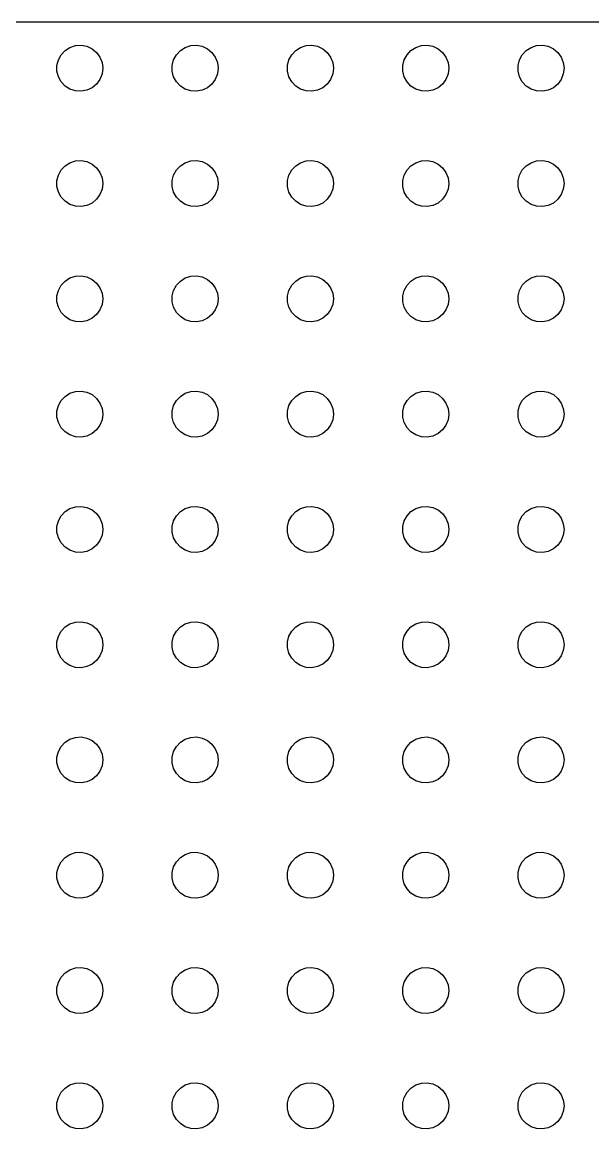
# Model space of a CAD drawing. Header units: metres. Extents: x -148 to 148, y -148 to 148.
# Drawn here: x 0 to 74.2, y 4.5 to 148.5 of the extents above; entities that cross this region are included whole.
import ezdxf

# ---------------------------------------------------------------- set-up
doc = ezdxf.new("R2010")
doc.units = ezdxf.units.M

msp = doc.modelspace()

# ---------------------------------------------------------------- linework, layer by layer
for p, q in [((143.5, 148.5), (-143.5, 148.5)), ((6.22266, 145.214), (6.93785, 145.447)), ((6.93785, 145.447), (7.68837, 145.494)), ((7.68837, 145.494), (8.42705, 145.353)), ((21.2227, 145.214), (21.9379, 145.447)), ((21.9379, 145.447), (22.6884, 145.494)), ((22.6884, 145.494), (23.427, 145.353)), ((36.2227, 145.214), (36.9379, 145.447)), ((36.9379, 145.447), (37.6884, 145.494)), ((37.6884, 145.494), (38.427, 145.353)), ((51.2227, 145.214), (51.9379, 145.447)), ((51.9379, 145.447), (52.6884, 145.494)), ((52.6884, 145.494), (53.427, 145.353)), ((66.2227, 145.214), (66.9379, 145.447)), ((66.9379, 145.447), (67.6884, 145.494)), ((67.6884, 145.494), (68.427, 145.353)), ((4.71066, 143.604), (5.07294, 144.263)), ((5.07294, 144.263), (5.58772, 144.812)), ((5.58772, 144.812), (6.22266, 145.214)), ((8.42705, 145.353), (9.10747, 145.033)), ((9.10747, 145.033), (9.6869, 144.554)), ((9.6869, 144.554), (10.1289, 143.945)), ((19.7107, 143.604), (20.0729, 144.263)), ((20.0729, 144.263), (20.5877, 144.812)), ((20.5877, 144.812), (21.2227, 145.214)), ((23.427, 145.353), (24.1075, 145.033)), ((24.1075, 145.033), (24.6869, 144.554)), ((24.6869, 144.554), (25.1289, 143.945)), ((34.7107, 143.604), (35.0729, 144.263)), ((35.0729, 144.263), (35.5877, 144.812)), ((35.5877, 144.812), (36.2227, 145.214)), ((38.427, 145.353), (39.1075, 145.033)), ((39.1075, 145.033), (39.6869, 144.554)), ((39.6869, 144.554), (40.1289, 143.945)), ((49.7107, 143.604), (50.0729, 144.263)), ((50.0729, 144.263), (50.5877, 144.812)), ((50.5877, 144.812), (51.2227, 145.214)), ((53.427, 145.353), (54.1075, 145.033)), ((54.1075, 145.033), (54.6869, 144.554)), ((54.6869, 144.554), (55.1289, 143.945)), ((64.7107, 143.604), (65.073, 144.263)), ((65.073, 144.263), (65.5877, 144.812)), ((65.5877, 144.812), (66.2227, 145.214)), ((68.427, 145.353), (69.1075, 145.033)), ((69.1075, 145.033), (69.6869, 144.554)), ((69.6869, 144.554), (70.1289, 143.945)), ((4.52365, 142.876), (4.71066, 143.604)), ((4.52365, 142.124), (4.52365, 142.876)), ((10.1289, 143.945), (10.4057, 143.246)), ((10.4057, 143.246), (10.5, 142.5)), ((19.5237, 142.876), (19.7107, 143.604)), ((19.5237, 142.124), (19.5237, 142.876)), ((25.1289, 143.945), (25.4057, 143.246)), ((25.4057, 143.246), (25.5, 142.5)), ((34.5237, 142.876), (34.7107, 143.604)), ((34.5237, 142.124), (34.5237, 142.876)), ((40.1289, 143.945), (40.4057, 143.246)), ((40.4057, 143.246), (40.5, 142.5)), ((49.5237, 142.876), (49.7107, 143.604)), ((49.5237, 142.124), (49.5237, 142.876)), ((55.1289, 143.945), (55.4057, 143.246)), ((55.4057, 143.246), (55.5, 142.5)), ((64.5237, 142.876), (64.7107, 143.604)), ((64.5237, 142.124), (64.5237, 142.876)), ((70.1289, 143.945), (70.4057, 143.246)), ((70.4057, 143.246), (70.5, 142.5)), ((4.71066, 141.396), (4.52365, 142.124)), ((5.07294, 140.737), (4.71066, 141.396)), ((10.4057, 141.754), (10.1289, 141.055)), ((10.5, 142.5), (10.4057, 141.754)), ((19.7107, 141.396), (19.5237, 142.124)), ((20.0729, 140.737), (19.7107, 141.396)), ((25.4057, 141.754), (25.1289, 141.055)), ((25.5, 142.5), (25.4057, 141.754)), ((34.7107, 141.396), (34.5237, 142.124)), ((35.0729, 140.737), (34.7107, 141.396)), ((40.4057, 141.754), (40.1289, 141.055)), ((40.5, 142.5), (40.4057, 141.754)), ((49.7107, 141.396), (49.5237, 142.124)), ((50.0729, 140.737), (49.7107, 141.396)), ((55.4057, 141.754), (55.1289, 141.055)), ((55.5, 142.5), (55.4057, 141.754)), ((64.7107, 141.396), (64.5237, 142.124)), ((65.073, 140.737), (64.7107, 141.396)), ((70.4057, 141.754), (70.1289, 141.055)), ((70.5, 142.5), (70.4057, 141.754)), ((5.58772, 140.188), (5.07294, 140.737)), ((6.22266, 139.786), (5.58772, 140.188)), ((6.93785, 139.553), (6.22266, 139.786)), ((9.10747, 139.967), (8.42705, 139.647)), ((9.6869, 140.446), (9.10747, 139.967)), ((10.1289, 141.055), (9.6869, 140.446)), ((20.5877, 140.188), (20.0729, 140.737)), ((21.2227, 139.786), (20.5877, 140.188)), ((21.9379, 139.553), (21.2227, 139.786)), ((24.1075, 139.967), (23.427, 139.647)), ((24.6869, 140.446), (24.1075, 139.967)), ((25.1289, 141.055), (24.6869, 140.446)), ((35.5877, 140.188), (35.0729, 140.737)), ((36.2227, 139.786), (35.5877, 140.188)), ((36.9379, 139.553), (36.2227, 139.786)), ((39.1075, 139.967), (38.427, 139.647)), ((39.6869, 140.446), (39.1075, 139.967)), ((40.1289, 141.055), (39.6869, 140.446)), ((50.5877, 140.188), (50.0729, 140.737)), ((51.2227, 139.786), (50.5877, 140.188)), ((51.9379, 139.553), (51.2227, 139.786)), ((54.1075, 139.967), (53.427, 139.647)), ((54.6869, 140.446), (54.1075, 139.967)), ((55.1289, 141.055), (54.6869, 140.446)), ((65.5877, 140.188), (65.073, 140.737)), ((66.2227, 139.786), (65.5877, 140.188)), ((66.9379, 139.553), (66.2227, 139.786)), ((69.1075, 139.967), (68.427, 139.647)), ((69.6869, 140.446), (69.1075, 139.967)), ((70.1289, 141.055), (69.6869, 140.446)), ((7.68837, 139.506), (6.93785, 139.553)), ((8.42705, 139.647), (7.68837, 139.506)), ((22.6884, 139.506), (21.9379, 139.553)), ((23.427, 139.647), (22.6884, 139.506)), ((37.6884, 139.506), (36.9379, 139.553)), ((38.427, 139.647), (37.6884, 139.506)), ((52.6884, 139.506), (51.9379, 139.553)), ((53.427, 139.647), (52.6884, 139.506)), ((67.6884, 139.506), (66.9379, 139.553)), ((68.427, 139.647), (67.6884, 139.506)), ((5.07294, 129.263), (5.58772, 129.812)), ((5.58772, 129.812), (6.22266, 130.214)), ((6.22266, 130.214), (6.93785, 130.447)), ((6.93785, 130.447), (7.68837, 130.494)), ((7.68837, 130.494), (8.42705, 130.353)), ((8.42705, 130.353), (9.10747, 130.033)), ((9.10747, 130.033), (9.6869, 129.554)), ((20.0729, 129.263), (20.5877, 129.812)), ((20.5877, 129.812), (21.2227, 130.214)), ((21.2227, 130.214), (21.9379, 130.447)), ((21.9379, 130.447), (22.6884, 130.494)), ((22.6884, 130.494), (23.427, 130.353)), ((23.427, 130.353), (24.1075, 130.033)), ((24.1075, 130.033), (24.6869, 129.554)), ((35.0729, 129.263), (35.5877, 129.812)), ((35.5877, 129.812), (36.2227, 130.214)), ((36.2227, 130.214), (36.9379, 130.447)), ((36.9379, 130.447), (37.6884, 130.494)), ((37.6884, 130.494), (38.427, 130.353)), ((38.427, 130.353), (39.1075, 130.033)), ((39.1075, 130.033), (39.6869, 129.554)), ((50.0729, 129.263), (50.5877, 129.812)), ((50.5877, 129.812), (51.2227, 130.214)), ((51.2227, 130.214), (51.9379, 130.447)), ((51.9379, 130.447), (52.6884, 130.494)), ((52.6884, 130.494), (53.427, 130.353)), ((53.427, 130.353), (54.1075, 130.033)), ((54.1075, 130.033), (54.6869, 129.554)), ((65.073, 129.263), (65.5877, 129.812)), ((65.5877, 129.812), (66.2227, 130.214)), ((66.2227, 130.214), (66.9379, 130.447)), ((66.9379, 130.447), (67.6884, 130.494)), ((67.6884, 130.494), (68.427, 130.353)), ((68.427, 130.353), (69.1075, 130.033)), ((69.1075, 130.033), (69.6869, 129.554)), ((4.52365, 127.876), (4.71066, 128.604)), ((4.71066, 128.604), (5.07294, 129.263)), ((9.6869, 129.554), (10.1289, 128.945)), ((10.1289, 128.945), (10.4057, 128.246)), ((10.4057, 128.246), (10.5, 127.5)), ((19.5237, 127.876), (19.7107, 128.604)), ((19.7107, 128.604), (20.0729, 129.263)), ((24.6869, 129.554), (25.1289, 128.945)), ((25.1289, 128.945), (25.4057, 128.246)), ((25.4057, 128.246), (25.5, 127.5)), ((34.5237, 127.876), (34.7107, 128.604)), ((34.7107, 128.604), (35.0729, 129.263)), ((39.6869, 129.554), (40.1289, 128.945)), ((40.1289, 128.945), (40.4057, 128.246)), ((40.4057, 128.246), (40.5, 127.5)), ((49.5237, 127.876), (49.7107, 128.604)), ((49.7107, 128.604), (50.0729, 129.263)), ((54.6869, 129.554), (55.1289, 128.945)), ((55.1289, 128.945), (55.4057, 128.246)), ((55.4057, 128.246), (55.5, 127.5)), ((64.5237, 127.876), (64.7107, 128.604)), ((64.7107, 128.604), (65.073, 129.263)), ((69.6869, 129.554), (70.1289, 128.945)), ((70.1289, 128.945), (70.4057, 128.246)), ((70.4057, 128.246), (70.5, 127.5)), ((4.52365, 127.124), (4.52365, 127.876)), ((4.71066, 126.396), (4.52365, 127.124)), ((10.4057, 126.754), (10.1289, 126.055)), ((10.5, 127.5), (10.4057, 126.754)), ((19.5237, 127.124), (19.5237, 127.876)), ((19.7107, 126.396), (19.5237, 127.124)), ((25.4057, 126.754), (25.1289, 126.055)), ((25.5, 127.5), (25.4057, 126.754)), ((34.5237, 127.124), (34.5237, 127.876)), ((34.7107, 126.396), (34.5237, 127.124)), ((40.4057, 126.754), (40.1289, 126.055)), ((40.5, 127.5), (40.4057, 126.754)), ((49.5237, 127.124), (49.5237, 127.876)), ((49.7107, 126.396), (49.5237, 127.124)), ((55.4057, 126.754), (55.1289, 126.055)), ((55.5, 127.5), (55.4057, 126.754)), ((64.5237, 127.124), (64.5237, 127.876)), ((64.7107, 126.396), (64.5237, 127.124)), ((70.4057, 126.754), (70.1289, 126.055)), ((70.5, 127.5), (70.4057, 126.754)), ((5.07294, 125.737), (4.71066, 126.396)), ((5.58772, 125.188), (5.07294, 125.737)), ((9.6869, 125.446), (9.10747, 124.967)), ((10.1289, 126.055), (9.6869, 125.446)), ((20.0729, 125.737), (19.7107, 126.396)), ((20.5877, 125.188), (20.0729, 125.737)), ((24.6869, 125.446), (24.1075, 124.967)), ((25.1289, 126.055), (24.6869, 125.446)), ((35.0729, 125.737), (34.7107, 126.396)), ((35.5877, 125.188), (35.0729, 125.737)), ((39.6869, 125.446), (39.1075, 124.967)), ((40.1289, 126.055), (39.6869, 125.446)), ((50.0729, 125.737), (49.7107, 126.396)), ((50.5877, 125.188), (50.0729, 125.737)), ((54.6869, 125.446), (54.1075, 124.967)), ((55.1289, 126.055), (54.6869, 125.446)), ((65.073, 125.737), (64.7107, 126.396)), ((65.5877, 125.188), (65.073, 125.737)), ((69.6869, 125.446), (69.1075, 124.967)), ((70.1289, 126.055), (69.6869, 125.446)), ((6.22266, 124.786), (5.58772, 125.188)), ((6.93785, 124.553), (6.22266, 124.786)), ((7.68837, 124.506), (6.93785, 124.553)), ((8.42705, 124.647), (7.68837, 124.506)), ((9.10747, 124.967), (8.42705, 124.647)), ((21.2227, 124.786), (20.5877, 125.188)), ((21.9379, 124.553), (21.2227, 124.786)), ((22.6884, 124.506), (21.9379, 124.553)), ((23.427, 124.647), (22.6884, 124.506)), ((24.1075, 124.967), (23.427, 124.647)), ((36.2227, 124.786), (35.5877, 125.188)), ((36.9379, 124.553), (36.2227, 124.786)), ((37.6884, 124.506), (36.9379, 124.553)), ((38.427, 124.647), (37.6884, 124.506)), ((39.1075, 124.967), (38.427, 124.647)), ((51.2227, 124.786), (50.5877, 125.188)), ((51.9379, 124.553), (51.2227, 124.786)), ((52.6884, 124.506), (51.9379, 124.553)), ((53.427, 124.647), (52.6884, 124.506)), ((54.1075, 124.967), (53.427, 124.647)), ((66.2227, 124.786), (65.5877, 125.188)), ((66.9379, 124.553), (66.2227, 124.786)), ((67.6884, 124.506), (66.9379, 124.553)), ((68.427, 124.647), (67.6884, 124.506)), ((69.1075, 124.967), (68.427, 124.647)), ((5.58772, 114.812), (6.22266, 115.214)), ((6.22266, 115.214), (6.93785, 115.447)), ((6.93785, 115.447), (7.68837, 115.494)), ((7.68837, 115.494), (8.42705, 115.353)), ((8.42705, 115.353), (9.10747, 115.033)), ((20.5877, 114.812), (21.2227, 115.214)), ((21.2227, 115.214), (21.9379, 115.447)), ((21.9379, 115.447), (22.6884, 115.494)), ((22.6884, 115.494), (23.427, 115.353)), ((23.427, 115.353), (24.1075, 115.033)), ((35.5877, 114.812), (36.2227, 115.214)), ((36.2227, 115.214), (36.9379, 115.447)), ((36.9379, 115.447), (37.6884, 115.494)), ((37.6884, 115.494), (38.427, 115.353)), ((38.427, 115.353), (39.1075, 115.033)), ((50.5877, 114.812), (51.2227, 115.214)), ((51.2227, 115.214), (51.9379, 115.447)), ((51.9379, 115.447), (52.6884, 115.494)), ((52.6884, 115.494), (53.427, 115.353)), ((53.427, 115.353), (54.1075, 115.033)), ((65.5877, 114.812), (66.2227, 115.214)), ((66.2227, 115.214), (66.9379, 115.447)), ((66.9379, 115.447), (67.6884, 115.494)), ((67.6884, 115.494), (68.427, 115.353)), ((68.427, 115.353), (69.1075, 115.033)), ((4.71066, 113.604), (5.07294, 114.263)), ((5.07294, 114.263), (5.58772, 114.812)), ((9.10747, 115.033), (9.6869, 114.554)), ((9.6869, 114.554), (10.1289, 113.945)), ((10.1289, 113.945), (10.4057, 113.246)), ((19.7107, 113.604), (20.0729, 114.263)), ((20.0729, 114.263), (20.5877, 114.812)), ((24.1075, 115.033), (24.6869, 114.554)), ((24.6869, 114.554), (25.1289, 113.945)), ((25.1289, 113.945), (25.4057, 113.246)), ((34.7107, 113.604), (35.0729, 114.263)), ((35.0729, 114.263), (35.5877, 114.812)), ((39.1075, 115.033), (39.6869, 114.554)), ((39.6869, 114.554), (40.1289, 113.945)), ((40.1289, 113.945), (40.4057, 113.246)), ((49.7107, 113.604), (50.0729, 114.263)), ((50.0729, 114.263), (50.5877, 114.812)), ((54.1075, 115.033), (54.6869, 114.554)), ((54.6869, 114.554), (55.1289, 113.945)), ((55.1289, 113.945), (55.4057, 113.246)), ((64.7107, 113.604), (65.073, 114.263)), ((65.073, 114.263), (65.5877, 114.812)), ((69.1075, 115.033), (69.6869, 114.554)), ((69.6869, 114.554), (70.1289, 113.945)), ((70.1289, 113.945), (70.4057, 113.246)), ((4.52365, 112.876), (4.71066, 113.604)), ((4.52365, 112.124), (4.52365, 112.876)), ((10.4057, 113.246), (10.5, 112.5)), ((10.5, 112.5), (10.4057, 111.754)), ((19.5237, 112.876), (19.7107, 113.604)), ((19.5237, 112.124), (19.5237, 112.876)), ((25.4057, 113.246), (25.5, 112.5)), ((25.5, 112.5), (25.4057, 111.754)), ((34.5237, 112.876), (34.7107, 113.604)), ((34.5237, 112.124), (34.5237, 112.876)), ((40.4057, 113.246), (40.5, 112.5)), ((40.5, 112.5), (40.4057, 111.754)), ((49.5237, 112.876), (49.7107, 113.604)), ((49.5237, 112.124), (49.5237, 112.876)), ((55.4057, 113.246), (55.5, 112.5)), ((55.5, 112.5), (55.4057, 111.754)), ((64.5237, 112.876), (64.7107, 113.604)), ((64.5237, 112.124), (64.5237, 112.876)), ((70.4057, 113.246), (70.5, 112.5)), ((70.5, 112.5), (70.4057, 111.754)), ((4.71066, 111.396), (4.52365, 112.124)), ((5.07294, 110.737), (4.71066, 111.396)), ((10.1289, 111.055), (9.6869, 110.446)), ((10.4057, 111.754), (10.1289, 111.055)), ((19.7107, 111.396), (19.5237, 112.124)), ((20.0729, 110.737), (19.7107, 111.396)), ((25.1289, 111.055), (24.6869, 110.446)), ((25.4057, 111.754), (25.1289, 111.055)), ((34.7107, 111.396), (34.5237, 112.124)), ((35.0729, 110.737), (34.7107, 111.396)), ((40.1289, 111.055), (39.6869, 110.446)), ((40.4057, 111.754), (40.1289, 111.055)), ((49.7107, 111.396), (49.5237, 112.124)), ((50.0729, 110.737), (49.7107, 111.396)), ((55.1289, 111.055), (54.6869, 110.446)), ((55.4057, 111.754), (55.1289, 111.055)), ((64.7107, 111.396), (64.5237, 112.124)), ((65.073, 110.737), (64.7107, 111.396)), ((70.1289, 111.055), (69.6869, 110.446)), ((70.4057, 111.754), (70.1289, 111.055)), ((5.58772, 110.188), (5.07294, 110.737)), ((6.22266, 109.786), (5.58772, 110.188)), ((6.93785, 109.553), (6.22266, 109.786)), ((7.68837, 109.506), (6.93785, 109.553)), ((8.42705, 109.647), (7.68837, 109.506)), ((9.10747, 109.967), (8.42705, 109.647)), ((9.6869, 110.446), (9.10747, 109.967)), ((20.5877, 110.188), (20.0729, 110.737)), ((21.2227, 109.786), (20.5877, 110.188)), ((21.9379, 109.553), (21.2227, 109.786)), ((22.6884, 109.506), (21.9379, 109.553)), ((23.427, 109.647), (22.6884, 109.506)), ((24.1075, 109.967), (23.427, 109.647)), ((24.6869, 110.446), (24.1075, 109.967)), ((35.5877, 110.188), (35.0729, 110.737)), ((36.2227, 109.786), (35.5877, 110.188)), ((36.9379, 109.553), (36.2227, 109.786)), ((37.6884, 109.506), (36.9379, 109.553)), ((38.427, 109.647), (37.6884, 109.506)), ((39.1075, 109.967), (38.427, 109.647)), ((39.6869, 110.446), (39.1075, 109.967)), ((50.5877, 110.188), (50.0729, 110.737)), ((51.2227, 109.786), (50.5877, 110.188)), ((51.9379, 109.553), (51.2227, 109.786)), ((52.6884, 109.506), (51.9379, 109.553)), ((53.427, 109.647), (52.6884, 109.506)), ((54.1075, 109.967), (53.427, 109.647)), ((54.6869, 110.446), (54.1075, 109.967)), ((65.5877, 110.188), (65.073, 110.737)), ((66.2227, 109.786), (65.5877, 110.188)), ((66.9379, 109.553), (66.2227, 109.786)), ((67.6884, 109.506), (66.9379, 109.553)), ((68.427, 109.647), (67.6884, 109.506)), ((69.1075, 109.967), (68.427, 109.647)), ((69.6869, 110.446), (69.1075, 109.967)), ((5.07294, 99.2634), (5.58772, 99.8115)), ((5.58772, 99.8115), (6.22266, 100.214)), ((6.22266, 100.214), (6.93785, 100.447)), ((6.93785, 100.447), (7.68837, 100.494)), ((7.68837, 100.494), (8.42705, 100.353)), ((8.42705, 100.353), (9.10747, 100.033)), ((9.10747, 100.033), (9.6869, 99.5536)), ((9.6869, 99.5536), (10.1289, 98.9453)), ((20.0729, 99.2634), (20.5877, 99.8115)), ((20.5877, 99.8115), (21.2227, 100.214)), ((21.2227, 100.214), (21.9379, 100.447)), ((21.9379, 100.447), (22.6884, 100.494)), ((22.6884, 100.494), (23.427, 100.353)), ((23.427, 100.353), (24.1075, 100.033)), ((24.1075, 100.033), (24.6869, 99.5536)), ((24.6869, 99.5536), (25.1289, 98.9453)), ((35.0729, 99.2634), (35.5877, 99.8115)), ((35.5877, 99.8115), (36.2227, 100.214)), ((36.2227, 100.214), (36.9379, 100.447)), ((36.9379, 100.447), (37.6884, 100.494)), ((37.6884, 100.494), (38.427, 100.353)), ((38.427, 100.353), (39.1075, 100.033)), ((39.1075, 100.033), (39.6869, 99.5536)), ((39.6869, 99.5536), (40.1289, 98.9453)), ((50.0729, 99.2634), (50.5877, 99.8115)), ((50.5877, 99.8115), (51.2227, 100.214)), ((51.2227, 100.214), (51.9379, 100.447)), ((51.9379, 100.447), (52.6884, 100.494)), ((52.6884, 100.494), (53.427, 100.353)), ((53.427, 100.353), (54.1075, 100.033)), ((54.1075, 100.033), (54.6869, 99.5536)), ((54.6869, 99.5536), (55.1289, 98.9453)), ((65.073, 99.2634), (65.5877, 99.8115)), ((65.5877, 99.8115), (66.2227, 100.214)), ((66.2227, 100.214), (66.9379, 100.447)), ((66.9379, 100.447), (67.6884, 100.494)), ((67.6884, 100.494), (68.427, 100.353)), ((68.427, 100.353), (69.1075, 100.033)), ((69.1075, 100.033), (69.6869, 99.5536)), ((69.6869, 99.5536), (70.1289, 98.9453)), ((4.52365, 97.876), (4.71066, 98.6044)), ((4.71066, 98.6044), (5.07294, 99.2634)), ((10.1289, 98.9453), (10.4057, 98.2461)), ((10.4057, 98.2461), (10.5, 97.5)), ((19.5237, 97.876), (19.7107, 98.6044)), ((19.7107, 98.6044), (20.0729, 99.2634)), ((25.1289, 98.9453), (25.4057, 98.2461)), ((25.4057, 98.2461), (25.5, 97.5)), ((34.5237, 97.876), (34.7107, 98.6044)), ((34.7107, 98.6044), (35.0729, 99.2634)), ((40.1289, 98.9453), (40.4057, 98.2461)), ((40.4057, 98.2461), (40.5, 97.5)), ((49.5237, 97.876), (49.7107, 98.6044)), ((49.7107, 98.6044), (50.0729, 99.2634)), ((55.1289, 98.9453), (55.4057, 98.2461)), ((55.4057, 98.2461), (55.5, 97.5)), ((64.5237, 97.876), (64.7107, 98.6044)), ((64.7107, 98.6044), (65.073, 99.2634)), ((70.1289, 98.9453), (70.4057, 98.2461)), ((70.4057, 98.2461), (70.5, 97.5)), ((4.52365, 97.124), (4.52365, 97.876)), ((4.71066, 96.3956), (4.52365, 97.124)), ((10.4057, 96.7539), (10.1289, 96.0547)), ((10.5, 97.5), (10.4057, 96.7539)), ((19.5237, 97.124), (19.5237, 97.876)), ((19.7107, 96.3956), (19.5237, 97.124)), ((25.4057, 96.7539), (25.1289, 96.0547)), ((25.5, 97.5), (25.4057, 96.7539)), ((34.5237, 97.124), (34.5237, 97.876)), ((34.7107, 96.3956), (34.5237, 97.124)), ((40.4057, 96.7539), (40.1289, 96.0547)), ((40.5, 97.5), (40.4057, 96.7539)), ((49.5237, 97.124), (49.5237, 97.876)), ((49.7107, 96.3956), (49.5237, 97.124)), ((55.4057, 96.7539), (55.1289, 96.0547)), ((55.5, 97.5), (55.4057, 96.7539)), ((64.5237, 97.124), (64.5237, 97.876)), ((64.7107, 96.3956), (64.5237, 97.124)), ((70.4057, 96.7539), (70.1289, 96.0547)), ((70.5, 97.5), (70.4057, 96.7539)), ((5.07294, 95.7366), (4.71066, 96.3956)), ((5.58772, 95.1885), (5.07294, 95.7366)), ((6.22266, 94.7855), (5.58772, 95.1885)), ((9.6869, 95.4464), (9.10747, 94.967)), ((10.1289, 96.0547), (9.6869, 95.4464)), ((20.0729, 95.7366), (19.7107, 96.3956)), ((20.5877, 95.1885), (20.0729, 95.7366)), ((21.2227, 94.7855), (20.5877, 95.1885)), ((24.6869, 95.4464), (24.1075, 94.967)), ((25.1289, 96.0547), (24.6869, 95.4464)), ((35.0729, 95.7366), (34.7107, 96.3956)), ((35.5877, 95.1885), (35.0729, 95.7366)), ((36.2227, 94.7855), (35.5877, 95.1885)), ((39.6869, 95.4464), (39.1075, 94.967)), ((40.1289, 96.0547), (39.6869, 95.4464)), ((50.0729, 95.7366), (49.7107, 96.3956)), ((50.5877, 95.1885), (50.0729, 95.7366)), ((51.2227, 94.7855), (50.5877, 95.1885)), ((54.6869, 95.4464), (54.1075, 94.967)), ((55.1289, 96.0547), (54.6869, 95.4464)), ((65.073, 95.7366), (64.7107, 96.3956)), ((65.5877, 95.1885), (65.073, 95.7366)), ((66.2227, 94.7855), (65.5877, 95.1885)), ((69.6869, 95.4464), (69.1075, 94.967)), ((70.1289, 96.0547), (69.6869, 95.4464)), ((6.93785, 94.5531), (6.22266, 94.7855)), ((7.68837, 94.5059), (6.93785, 94.5531)), ((8.42705, 94.6468), (7.68837, 94.5059)), ((9.10747, 94.967), (8.42705, 94.6468)), ((21.9379, 94.5531), (21.2227, 94.7855)), ((22.6884, 94.5059), (21.9379, 94.5531)), ((23.427, 94.6468), (22.6884, 94.5059)), ((24.1075, 94.967), (23.427, 94.6468)), ((36.9379, 94.5531), (36.2227, 94.7855)), ((37.6884, 94.5059), (36.9379, 94.5531)), ((38.427, 94.6468), (37.6884, 94.5059)), ((39.1075, 94.967), (38.427, 94.6468)), ((51.9379, 94.5531), (51.2227, 94.7855)), ((52.6884, 94.5059), (51.9379, 94.5531)), ((53.427, 94.6468), (52.6884, 94.5059)), ((54.1075, 94.967), (53.427, 94.6468)), ((66.9379, 94.5531), (66.2227, 94.7855)), ((67.6884, 94.5059), (66.9379, 94.5531)), ((68.427, 94.6468), (67.6884, 94.5059)), ((69.1075, 94.967), (68.427, 94.6468)), ((5.58772, 84.8115), (6.22266, 85.2145)), ((6.22266, 85.2145), (6.93785, 85.4469)), ((6.93785, 85.4469), (7.68837, 85.4941)), ((7.68837, 85.4941), (8.42705, 85.3532)), ((8.42705, 85.3532), (9.10747, 85.033)), ((9.10747, 85.033), (9.6869, 84.5536)), ((20.5877, 84.8115), (21.2227, 85.2145)), ((21.2227, 85.2145), (21.9379, 85.4469)), ((21.9379, 85.4469), (22.6884, 85.4941)), ((22.6884, 85.4941), (23.427, 85.3532)), ((23.427, 85.3532), (24.1075, 85.033)), ((24.1075, 85.033), (24.6869, 84.5536)), ((35.5877, 84.8115), (36.2227, 85.2145)), ((36.2227, 85.2145), (36.9379, 85.4469)), ((36.9379, 85.4469), (37.6884, 85.4941)), ((37.6884, 85.4941), (38.427, 85.3532)), ((38.427, 85.3532), (39.1075, 85.033)), ((39.1075, 85.033), (39.6869, 84.5536)), ((50.5877, 84.8115), (51.2227, 85.2145)), ((51.2227, 85.2145), (51.9379, 85.4469)), ((51.9379, 85.4469), (52.6884, 85.4941)), ((52.6884, 85.4941), (53.427, 85.3532)), ((53.427, 85.3532), (54.1075, 85.033)), ((54.1075, 85.033), (54.6869, 84.5536)), ((65.5877, 84.8115), (66.2227, 85.2145)), ((66.2227, 85.2145), (66.9379, 85.4469)), ((66.9379, 85.4469), (67.6884, 85.4941)), ((67.6884, 85.4941), (68.427, 85.3532)), ((68.427, 85.3532), (69.1075, 85.033)), ((69.1075, 85.033), (69.6869, 84.5536)), ((4.52365, 82.876), (4.71066, 83.6044)), ((4.71066, 83.6044), (5.07294, 84.2634)), ((5.07294, 84.2634), (5.58772, 84.8115)), ((9.6869, 84.5536), (10.1289, 83.9453)), ((10.1289, 83.9453), (10.4057, 83.2461)), ((19.5237, 82.876), (19.7107, 83.6044)), ((19.7107, 83.6044), (20.0729, 84.2634)), ((20.0729, 84.2634), (20.5877, 84.8115)), ((24.6869, 84.5536), (25.1289, 83.9453)), ((25.1289, 83.9453), (25.4057, 83.2461)), ((34.5237, 82.876), (34.7107, 83.6044)), ((34.7107, 83.6044), (35.0729, 84.2634)), ((35.0729, 84.2634), (35.5877, 84.8115)), ((39.6869, 84.5536), (40.1289, 83.9453)), ((40.1289, 83.9453), (40.4057, 83.2461)), ((49.5237, 82.876), (49.7107, 83.6044)), ((49.7107, 83.6044), (50.0729, 84.2634)), ((50.0729, 84.2634), (50.5877, 84.8115)), ((54.6869, 84.5536), (55.1289, 83.9453)), ((55.1289, 83.9453), (55.4057, 83.2461)), ((64.5237, 82.876), (64.7107, 83.6044)), ((64.7107, 83.6044), (65.073, 84.2634)), ((65.073, 84.2634), (65.5877, 84.8115)), ((69.6869, 84.5536), (70.1289, 83.9453)), ((70.1289, 83.9453), (70.4057, 83.2461)), ((4.52365, 82.124), (4.52365, 82.876)), ((4.71066, 81.3956), (4.52365, 82.124)), ((10.4057, 83.2461), (10.5, 82.5)), ((10.5, 82.5), (10.4057, 81.7539)), ((19.5237, 82.124), (19.5237, 82.876)), ((19.7107, 81.3956), (19.5237, 82.124)), ((25.4057, 83.2461), (25.5, 82.5)), ((25.5, 82.5), (25.4057, 81.7539)), ((34.5237, 82.124), (34.5237, 82.876)), ((34.7107, 81.3956), (34.5237, 82.124)), ((40.4057, 83.2461), (40.5, 82.5)), ((40.5, 82.5), (40.4057, 81.7539)), ((49.5237, 82.124), (49.5237, 82.876)), ((49.7107, 81.3956), (49.5237, 82.124)), ((55.4057, 83.2461), (55.5, 82.5)), ((55.5, 82.5), (55.4057, 81.7539)), ((64.5237, 82.124), (64.5237, 82.876)), ((64.7107, 81.3956), (64.5237, 82.124)), ((70.4057, 83.2461), (70.5, 82.5)), ((70.5, 82.5), (70.4057, 81.7539)), ((5.07294, 80.7366), (4.71066, 81.3956)), ((5.58772, 80.1885), (5.07294, 80.7366)), ((10.1289, 81.0547), (9.6869, 80.4464)), ((10.4057, 81.7539), (10.1289, 81.0547)), ((20.0729, 80.7366), (19.7107, 81.3956)), ((20.5877, 80.1885), (20.0729, 80.7366)), ((25.1289, 81.0547), (24.6869, 80.4464)), ((25.4057, 81.7539), (25.1289, 81.0547)), ((35.0729, 80.7366), (34.7107, 81.3956)), ((35.5877, 80.1885), (35.0729, 80.7366)), ((40.1289, 81.0547), (39.6869, 80.4464)), ((40.4057, 81.7539), (40.1289, 81.0547)), ((50.0729, 80.7366), (49.7107, 81.3956)), ((50.5877, 80.1885), (50.0729, 80.7366)), ((55.1289, 81.0547), (54.6869, 80.4464)), ((55.4057, 81.7539), (55.1289, 81.0547)), ((65.073, 80.7366), (64.7107, 81.3956)), ((65.5877, 80.1885), (65.073, 80.7366)), ((70.1289, 81.0547), (69.6869, 80.4464)), ((70.4057, 81.7539), (70.1289, 81.0547)), ((6.22266, 79.7855), (5.58772, 80.1885)), ((6.93785, 79.5531), (6.22266, 79.7855)), ((7.68837, 79.5059), (6.93785, 79.5531)), ((8.42705, 79.6468), (7.68837, 79.5059)), ((9.10747, 79.967), (8.42705, 79.6468)), ((9.6869, 80.4464), (9.10747, 79.967)), ((21.2227, 79.7855), (20.5877, 80.1885)), ((21.9379, 79.5531), (21.2227, 79.7855)), ((22.6884, 79.5059), (21.9379, 79.5531)), ((23.427, 79.6468), (22.6884, 79.5059)), ((24.1075, 79.967), (23.427, 79.6468)), ((24.6869, 80.4464), (24.1075, 79.967)), ((36.2227, 79.7855), (35.5877, 80.1885)), ((36.9379, 79.5531), (36.2227, 79.7855)), ((37.6884, 79.5059), (36.9379, 79.5531)), ((38.427, 79.6468), (37.6884, 79.5059)), ((39.1075, 79.967), (38.427, 79.6468)), ((39.6869, 80.4464), (39.1075, 79.967)), ((51.2227, 79.7855), (50.5877, 80.1885)), ((51.9379, 79.5531), (51.2227, 79.7855)), ((52.6884, 79.5059), (51.9379, 79.5531)), ((53.427, 79.6468), (52.6884, 79.5059)), ((54.1075, 79.967), (53.427, 79.6468)), ((54.6869, 80.4464), (54.1075, 79.967)), ((66.2227, 79.7855), (65.5877, 80.1885)), ((66.9379, 79.5531), (66.2227, 79.7855)), ((67.6884, 79.5059), (66.9379, 79.5531)), ((68.427, 79.6468), (67.6884, 79.5059)), ((69.1075, 79.967), (68.427, 79.6468)), ((69.6869, 80.4464), (69.1075, 79.967)), ((4.71066, 68.6044), (5.07294, 69.2634)), ((5.07294, 69.2634), (5.58772, 69.8115)), ((5.58772, 69.8115), (6.22266, 70.2145)), ((6.22266, 70.2145), (6.93785, 70.4469)), ((6.93785, 70.4469), (7.68837, 70.4941)), ((7.68837, 70.4941), (8.42705, 70.3532)), ((8.42705, 70.3532), (9.10747, 70.033)), ((9.10747, 70.033), (9.6869, 69.5536)), ((9.6869, 69.5536), (10.1289, 68.9453)), ((19.7107, 68.6044), (20.0729, 69.2634)), ((20.0729, 69.2634), (20.5877, 69.8115)), ((20.5877, 69.8115), (21.2227, 70.2145)), ((21.2227, 70.2145), (21.9379, 70.4469)), ((21.9379, 70.4469), (22.6884, 70.4941)), ((22.6884, 70.4941), (23.427, 70.3532)), ((23.427, 70.3532), (24.1075, 70.033)), ((24.1075, 70.033), (24.6869, 69.5536)), ((24.6869, 69.5536), (25.1289, 68.9453)), ((34.7107, 68.6044), (35.0729, 69.2634)), ((35.0729, 69.2634), (35.5877, 69.8115)), ((35.5877, 69.8115), (36.2227, 70.2145)), ((36.2227, 70.2145), (36.9379, 70.4469)), ((36.9379, 70.4469), (37.6884, 70.4941)), ((37.6884, 70.4941), (38.427, 70.3532)), ((38.427, 70.3532), (39.1075, 70.033)), ((39.1075, 70.033), (39.6869, 69.5536)), ((39.6869, 69.5536), (40.1289, 68.9453)), ((49.7107, 68.6044), (50.0729, 69.2634)), ((50.0729, 69.2634), (50.5877, 69.8115)), ((50.5877, 69.8115), (51.2227, 70.2145)), ((51.2227, 70.2145), (51.9379, 70.4469)), ((51.9379, 70.4469), (52.6884, 70.4941)), ((52.6884, 70.4941), (53.427, 70.3532)), ((53.427, 70.3532), (54.1075, 70.033)), ((54.1075, 70.033), (54.6869, 69.5536)), ((54.6869, 69.5536), (55.1289, 68.9453)), ((64.7107, 68.6044), (65.073, 69.2634)), ((65.073, 69.2634), (65.5877, 69.8115)), ((65.5877, 69.8115), (66.2227, 70.2145)), ((66.2227, 70.2145), (66.9379, 70.4469)), ((66.9379, 70.4469), (67.6884, 70.4941)), ((67.6884, 70.4941), (68.427, 70.3532)), ((68.427, 70.3532), (69.1075, 70.033)), ((69.1075, 70.033), (69.6869, 69.5536)), ((69.6869, 69.5536), (70.1289, 68.9453)), ((4.52365, 67.876), (4.71066, 68.6044)), ((4.52365, 67.124), (4.52365, 67.876)), ((10.1289, 68.9453), (10.4057, 68.2461)), ((10.4057, 68.2461), (10.5, 67.5)), ((19.5237, 67.876), (19.7107, 68.6044)), ((19.5237, 67.124), (19.5237, 67.876)), ((25.1289, 68.9453), (25.4057, 68.2461)), ((25.4057, 68.2461), (25.5, 67.5)), ((34.5237, 67.876), (34.7107, 68.6044)), ((34.5237, 67.124), (34.5237, 67.876)), ((40.1289, 68.9453), (40.4057, 68.2461)), ((40.4057, 68.2461), (40.5, 67.5)), ((49.5237, 67.876), (49.7107, 68.6044)), ((49.5237, 67.124), (49.5237, 67.876)), ((55.1289, 68.9453), (55.4057, 68.2461)), ((55.4057, 68.2461), (55.5, 67.5)), ((64.5237, 67.876), (64.7107, 68.6044)), ((64.5237, 67.124), (64.5237, 67.876)), ((70.1289, 68.9453), (70.4057, 68.2461)), ((70.4057, 68.2461), (70.5, 67.5)), ((4.71066, 66.3956), (4.52365, 67.124)), ((5.07294, 65.7366), (4.71066, 66.3956)), ((10.4057, 66.7539), (10.1289, 66.0547)), ((10.5, 67.5), (10.4057, 66.7539)), ((19.7107, 66.3956), (19.5237, 67.124)), ((20.0729, 65.7366), (19.7107, 66.3956)), ((25.4057, 66.7539), (25.1289, 66.0547)), ((25.5, 67.5), (25.4057, 66.7539)), ((34.7107, 66.3956), (34.5237, 67.124)), ((35.0729, 65.7366), (34.7107, 66.3956)), ((40.4057, 66.7539), (40.1289, 66.0547)), ((40.5, 67.5), (40.4057, 66.7539)), ((49.7107, 66.3956), (49.5237, 67.124)), ((50.0729, 65.7366), (49.7107, 66.3956)), ((55.4057, 66.7539), (55.1289, 66.0547)), ((55.5, 67.5), (55.4057, 66.7539)), ((64.7107, 66.3956), (64.5237, 67.124)), ((65.073, 65.7366), (64.7107, 66.3956)), ((70.4057, 66.7539), (70.1289, 66.0547)), ((70.5, 67.5), (70.4057, 66.7539)), ((5.58772, 65.1885), (5.07294, 65.7366)), ((6.22266, 64.7855), (5.58772, 65.1885)), ((9.10747, 64.967), (8.42705, 64.6468)), ((9.6869, 65.4464), (9.10747, 64.967)), ((10.1289, 66.0547), (9.6869, 65.4464)), ((20.5877, 65.1885), (20.0729, 65.7366)), ((21.2227, 64.7855), (20.5877, 65.1885)), ((24.1075, 64.967), (23.427, 64.6468)), ((24.6869, 65.4464), (24.1075, 64.967)), ((25.1289, 66.0547), (24.6869, 65.4464)), ((35.5877, 65.1885), (35.0729, 65.7366)), ((36.2227, 64.7855), (35.5877, 65.1885)), ((39.1075, 64.967), (38.427, 64.6468)), ((39.6869, 65.4464), (39.1075, 64.967)), ((40.1289, 66.0547), (39.6869, 65.4464)), ((50.5877, 65.1885), (50.0729, 65.7366)), ((51.2227, 64.7855), (50.5877, 65.1885)), ((54.1075, 64.967), (53.427, 64.6468)), ((54.6869, 65.4464), (54.1075, 64.967)), ((55.1289, 66.0547), (54.6869, 65.4464)), ((65.5877, 65.1885), (65.073, 65.7366)), ((66.2227, 64.7855), (65.5877, 65.1885)), ((69.1075, 64.967), (68.427, 64.6468)), ((69.6869, 65.4464), (69.1075, 64.967)), ((70.1289, 66.0547), (69.6869, 65.4464)), ((6.93785, 64.5531), (6.22266, 64.7855)), ((7.68837, 64.5059), (6.93785, 64.5531)), ((8.42705, 64.6468), (7.68837, 64.5059)), ((21.9379, 64.5531), (21.2227, 64.7855)), ((22.6884, 64.5059), (21.9379, 64.5531)), ((23.427, 64.6468), (22.6884, 64.5059)), ((36.9379, 64.5531), (36.2227, 64.7855)), ((37.6884, 64.5059), (36.9379, 64.5531)), ((38.427, 64.6468), (37.6884, 64.5059)), ((51.9379, 64.5531), (51.2227, 64.7855)), ((52.6884, 64.5059), (51.9379, 64.5531)), ((53.427, 64.6468), (52.6884, 64.5059)), ((66.9379, 64.5531), (66.2227, 64.7855)), ((67.6884, 64.5059), (66.9379, 64.5531)), ((68.427, 64.6468), (67.6884, 64.5059)), ((5.07294, 54.2634), (5.58772, 54.8115)), ((5.58772, 54.8115), (6.22266, 55.2145)), ((6.22266, 55.2145), (6.93785, 55.4469)), ((6.93785, 55.4469), (7.68837, 55.4941)), ((7.68837, 55.4941), (8.42705, 55.3532)), ((8.42705, 55.3532), (9.10747, 55.033)), ((9.10747, 55.033), (9.6869, 54.5536)), ((20.0729, 54.2634), (20.5877, 54.8115)), ((20.5877, 54.8115), (21.2227, 55.2145)), ((21.2227, 55.2145), (21.9379, 55.4469)), ((21.9379, 55.4469), (22.6884, 55.4941)), ((22.6884, 55.4941), (23.427, 55.3532)), ((23.427, 55.3532), (24.1075, 55.033)), ((24.1075, 55.033), (24.6869, 54.5536)), ((35.0729, 54.2634), (35.5877, 54.8115)), ((35.5877, 54.8115), (36.2227, 55.2145)), ((36.2227, 55.2145), (36.9379, 55.4469)), ((36.9379, 55.4469), (37.6884, 55.4941)), ((37.6884, 55.4941), (38.427, 55.3532)), ((38.427, 55.3532), (39.1075, 55.033)), ((39.1075, 55.033), (39.6869, 54.5536)), ((50.0729, 54.2634), (50.5877, 54.8115)), ((50.5877, 54.8115), (51.2227, 55.2145)), ((51.2227, 55.2145), (51.9379, 55.4469)), ((51.9379, 55.4469), (52.6884, 55.4941)), ((52.6884, 55.4941), (53.427, 55.3532)), ((53.427, 55.3532), (54.1075, 55.033)), ((54.1075, 55.033), (54.6869, 54.5536)), ((65.073, 54.2634), (65.5877, 54.8115)), ((65.5877, 54.8115), (66.2227, 55.2145)), ((66.2227, 55.2145), (66.9379, 55.4469)), ((66.9379, 55.4469), (67.6884, 55.4941)), ((67.6884, 55.4941), (68.427, 55.3532)), ((68.427, 55.3532), (69.1075, 55.033)), ((69.1075, 55.033), (69.6869, 54.5536)), ((4.52365, 52.876), (4.71066, 53.6044)), ((4.71066, 53.6044), (5.07294, 54.2634)), ((9.6869, 54.5536), (10.1289, 53.9453)), ((10.1289, 53.9453), (10.4057, 53.2461)), ((19.5237, 52.876), (19.7107, 53.6044)), ((19.7107, 53.6044), (20.0729, 54.2634)), ((24.6869, 54.5536), (25.1289, 53.9453)), ((25.1289, 53.9453), (25.4057, 53.2461)), ((34.5237, 52.876), (34.7107, 53.6044)), ((34.7107, 53.6044), (35.0729, 54.2634)), ((39.6869, 54.5536), (40.1289, 53.9453)), ((40.1289, 53.9453), (40.4057, 53.2461)), ((49.5237, 52.876), (49.7107, 53.6044)), ((49.7107, 53.6044), (50.0729, 54.2634)), ((54.6869, 54.5536), (55.1289, 53.9453)), ((55.1289, 53.9453), (55.4057, 53.2461)), ((64.5237, 52.876), (64.7107, 53.6044)), ((64.7107, 53.6044), (65.073, 54.2634)), ((69.6869, 54.5536), (70.1289, 53.9453)), ((70.1289, 53.9453), (70.4057, 53.2461)), ((4.52365, 52.124), (4.52365, 52.876)), ((4.71066, 51.3956), (4.52365, 52.124)), ((10.4057, 53.2461), (10.5, 52.5)), ((10.5, 52.5), (10.4057, 51.7539)), ((19.5237, 52.124), (19.5237, 52.876)), ((19.7107, 51.3956), (19.5237, 52.124)), ((25.4057, 53.2461), (25.5, 52.5)), ((25.5, 52.5), (25.4057, 51.7539)), ((34.5237, 52.124), (34.5237, 52.876)), ((34.7107, 51.3956), (34.5237, 52.124)), ((40.4057, 53.2461), (40.5, 52.5)), ((40.5, 52.5), (40.4057, 51.7539)), ((49.5237, 52.124), (49.5237, 52.876)), ((49.7107, 51.3956), (49.5237, 52.124)), ((55.4057, 53.2461), (55.5, 52.5)), ((55.5, 52.5), (55.4057, 51.7539)), ((64.5237, 52.124), (64.5237, 52.876)), ((64.7107, 51.3956), (64.5237, 52.124)), ((70.4057, 53.2461), (70.5, 52.5)), ((70.5, 52.5), (70.4057, 51.7539)), ((5.07294, 50.7366), (4.71066, 51.3956)), ((5.58772, 50.1885), (5.07294, 50.7366)), ((9.6869, 50.4464), (9.10747, 49.967)), ((10.1289, 51.0547), (9.6869, 50.4464)), ((10.4057, 51.7539), (10.1289, 51.0547)), ((20.0729, 50.7366), (19.7107, 51.3956)), ((20.5877, 50.1885), (20.0729, 50.7366)), ((24.6869, 50.4464), (24.1075, 49.967)), ((25.1289, 51.0547), (24.6869, 50.4464)), ((25.4057, 51.7539), (25.1289, 51.0547)), ((35.0729, 50.7366), (34.7107, 51.3956)), ((35.5877, 50.1885), (35.0729, 50.7366)), ((39.6869, 50.4464), (39.1075, 49.967)), ((40.1289, 51.0547), (39.6869, 50.4464)), ((40.4057, 51.7539), (40.1289, 51.0547)), ((50.0729, 50.7366), (49.7107, 51.3956)), ((50.5877, 50.1885), (50.0729, 50.7366)), ((54.6869, 50.4464), (54.1075, 49.967)), ((55.1289, 51.0547), (54.6869, 50.4464)), ((55.4057, 51.7539), (55.1289, 51.0547)), ((65.073, 50.7366), (64.7107, 51.3956)), ((65.5877, 50.1885), (65.073, 50.7366)), ((69.6869, 50.4464), (69.1075, 49.967)), ((70.1289, 51.0547), (69.6869, 50.4464)), ((70.4057, 51.7539), (70.1289, 51.0547)), ((6.22266, 49.7855), (5.58772, 50.1885)), ((6.93785, 49.5531), (6.22266, 49.7855)), ((7.68837, 49.5059), (6.93785, 49.5531)), ((8.42705, 49.6468), (7.68837, 49.5059)), ((9.10747, 49.967), (8.42705, 49.6468)), ((21.2227, 49.7855), (20.5877, 50.1885)), ((21.9379, 49.5531), (21.2227, 49.7855)), ((22.6884, 49.5059), (21.9379, 49.5531)), ((23.427, 49.6468), (22.6884, 49.5059)), ((24.1075, 49.967), (23.427, 49.6468)), ((36.2227, 49.7855), (35.5877, 50.1885)), ((36.9379, 49.5531), (36.2227, 49.7855)), ((37.6884, 49.5059), (36.9379, 49.5531)), ((38.427, 49.6468), (37.6884, 49.5059)), ((39.1075, 49.967), (38.427, 49.6468)), ((51.2227, 49.7855), (50.5877, 50.1885)), ((51.9379, 49.5531), (51.2227, 49.7855)), ((52.6884, 49.5059), (51.9379, 49.5531)), ((53.427, 49.6468), (52.6884, 49.5059)), ((54.1075, 49.967), (53.427, 49.6468)), ((66.2227, 49.7855), (65.5877, 50.1885)), ((66.9379, 49.5531), (66.2227, 49.7855)), ((67.6884, 49.5059), (66.9379, 49.5531)), ((68.427, 49.6468), (67.6884, 49.5059)), ((69.1075, 49.967), (68.427, 49.6468)), ((6.22266, 40.2145), (6.93785, 40.4469)), ((6.93785, 40.4469), (7.68837, 40.4941)), ((7.68837, 40.4941), (8.42705, 40.3532)), ((8.42705, 40.3532), (9.10747, 40.033)), ((21.2227, 40.2145), (21.9379, 40.4469)), ((21.9379, 40.4469), (22.6884, 40.4941)), ((22.6884, 40.4941), (23.427, 40.3532)), ((23.427, 40.3532), (24.1075, 40.033)), ((36.2227, 40.2145), (36.9379, 40.4469)), ((36.9379, 40.4469), (37.6884, 40.4941)), ((37.6884, 40.4941), (38.427, 40.3532)), ((38.427, 40.3532), (39.1075, 40.033)), ((51.2227, 40.2145), (51.9379, 40.4469)), ((51.9379, 40.4469), (52.6884, 40.4941)), ((52.6884, 40.4941), (53.427, 40.3532)), ((53.427, 40.3532), (54.1075, 40.033)), ((66.2227, 40.2145), (66.9379, 40.4469)), ((66.9379, 40.4469), (67.6884, 40.4941)), ((67.6884, 40.4941), (68.427, 40.3532)), ((68.427, 40.3532), (69.1075, 40.033)), ((4.71066, 38.6044), (5.07294, 39.2634)), ((5.07294, 39.2634), (5.58772, 39.8115)), ((5.58772, 39.8115), (6.22266, 40.2145)), ((9.10747, 40.033), (9.6869, 39.5536)), ((9.6869, 39.5536), (10.1289, 38.9453)), ((10.1289, 38.9453), (10.4057, 38.2461)), ((19.7107, 38.6044), (20.0729, 39.2634)), ((20.0729, 39.2634), (20.5877, 39.8115)), ((20.5877, 39.8115), (21.2227, 40.2145)), ((24.1075, 40.033), (24.6869, 39.5536)), ((24.6869, 39.5536), (25.1289, 38.9453)), ((25.1289, 38.9453), (25.4057, 38.2461)), ((34.7107, 38.6044), (35.0729, 39.2634)), ((35.0729, 39.2634), (35.5877, 39.8115)), ((35.5877, 39.8115), (36.2227, 40.2145)), ((39.1075, 40.033), (39.6869, 39.5536)), ((39.6869, 39.5536), (40.1289, 38.9453)), ((40.1289, 38.9453), (40.4057, 38.2461)), ((49.7107, 38.6044), (50.0729, 39.2634)), ((50.0729, 39.2634), (50.5877, 39.8115)), ((50.5877, 39.8115), (51.2227, 40.2145)), ((54.1075, 40.033), (54.6869, 39.5536)), ((54.6869, 39.5536), (55.1289, 38.9453)), ((55.1289, 38.9453), (55.4057, 38.2461)), ((64.7107, 38.6044), (65.073, 39.2634)), ((65.073, 39.2634), (65.5877, 39.8115)), ((65.5877, 39.8115), (66.2227, 40.2145)), ((69.1075, 40.033), (69.6869, 39.5536)), ((69.6869, 39.5536), (70.1289, 38.9453)), ((70.1289, 38.9453), (70.4057, 38.2461)), ((4.52365, 37.876), (4.71066, 38.6044)), ((4.52365, 37.124), (4.52365, 37.876)), ((10.4057, 38.2461), (10.5, 37.5)), ((10.5, 37.5), (10.4057, 36.7539)), ((19.5237, 37.876), (19.7107, 38.6044)), ((19.5237, 37.124), (19.5237, 37.876)), ((25.4057, 38.2461), (25.5, 37.5)), ((25.5, 37.5), (25.4057, 36.7539)), ((34.5237, 37.876), (34.7107, 38.6044)), ((34.5237, 37.124), (34.5237, 37.876)), ((40.4057, 38.2461), (40.5, 37.5)), ((40.5, 37.5), (40.4057, 36.7539)), ((49.5237, 37.876), (49.7107, 38.6044)), ((49.5237, 37.124), (49.5237, 37.876)), ((55.4057, 38.2461), (55.5, 37.5)), ((55.5, 37.5), (55.4057, 36.7539)), ((64.5237, 37.876), (64.7107, 38.6044)), ((64.5237, 37.124), (64.5237, 37.876)), ((70.4057, 38.2461), (70.5, 37.5)), ((70.5, 37.5), (70.4057, 36.7539)), ((4.71066, 36.3956), (4.52365, 37.124)), ((5.07294, 35.7366), (4.71066, 36.3956)), ((10.1289, 36.0547), (9.6869, 35.4464)), ((10.4057, 36.7539), (10.1289, 36.0547)), ((19.7107, 36.3956), (19.5237, 37.124)), ((20.0729, 35.7366), (19.7107, 36.3956)), ((25.1289, 36.0547), (24.6869, 35.4464)), ((25.4057, 36.7539), (25.1289, 36.0547)), ((34.7107, 36.3956), (34.5237, 37.124)), ((35.0729, 35.7366), (34.7107, 36.3956)), ((40.1289, 36.0547), (39.6869, 35.4464)), ((40.4057, 36.7539), (40.1289, 36.0547)), ((49.7107, 36.3956), (49.5237, 37.124)), ((50.0729, 35.7366), (49.7107, 36.3956)), ((55.1289, 36.0547), (54.6869, 35.4464)), ((55.4057, 36.7539), (55.1289, 36.0547)), ((64.7107, 36.3956), (64.5237, 37.124)), ((65.073, 35.7366), (64.7107, 36.3956)), ((70.1289, 36.0547), (69.6869, 35.4464)), ((70.4057, 36.7539), (70.1289, 36.0547)), ((5.58772, 35.1885), (5.07294, 35.7366)), ((6.22266, 34.7855), (5.58772, 35.1885)), ((6.93785, 34.5531), (6.22266, 34.7855)), ((8.42705, 34.6468), (7.68837, 34.5059)), ((9.10747, 34.967), (8.42705, 34.6468)), ((9.6869, 35.4464), (9.10747, 34.967)), ((20.5877, 35.1885), (20.0729, 35.7366)), ((21.2227, 34.7855), (20.5877, 35.1885)), ((21.9379, 34.5531), (21.2227, 34.7855)), ((23.427, 34.6468), (22.6884, 34.5059)), ((24.1075, 34.967), (23.427, 34.6468)), ((24.6869, 35.4464), (24.1075, 34.967)), ((35.5877, 35.1885), (35.0729, 35.7366)), ((36.2227, 34.7855), (35.5877, 35.1885)), ((36.9379, 34.5531), (36.2227, 34.7855)), ((38.427, 34.6468), (37.6884, 34.5059)), ((39.1075, 34.967), (38.427, 34.6468)), ((39.6869, 35.4464), (39.1075, 34.967)), ((50.5877, 35.1885), (50.0729, 35.7366)), ((51.2227, 34.7855), (50.5877, 35.1885)), ((51.9379, 34.5531), (51.2227, 34.7855)), ((53.427, 34.6468), (52.6884, 34.5059)), ((54.1075, 34.967), (53.427, 34.6468)), ((54.6869, 35.4464), (54.1075, 34.967)), ((65.5877, 35.1885), (65.073, 35.7366)), ((66.2227, 34.7855), (65.5877, 35.1885)), ((66.9379, 34.5531), (66.2227, 34.7855)), ((68.427, 34.6468), (67.6884, 34.5059)), ((69.1075, 34.967), (68.427, 34.6468)), ((69.6869, 35.4464), (69.1075, 34.967)), ((7.68837, 34.5059), (6.93785, 34.5531)), ((22.6884, 34.5059), (21.9379, 34.5531)), ((37.6884, 34.5059), (36.9379, 34.5531)), ((52.6884, 34.5059), (51.9379, 34.5531)), ((67.6884, 34.5059), (66.9379, 34.5531)), ((5.07294, 24.2634), (5.58772, 24.8115)), ((5.58772, 24.8115), (6.22266, 25.2145)), ((6.22266, 25.2145), (6.93785, 25.4469)), ((6.93785, 25.4469), (7.68837, 25.4941)), ((7.68837, 25.4941), (8.42705, 25.3532)), ((8.42705, 25.3532), (9.10747, 25.033)), ((9.10747, 25.033), (9.6869, 24.5536)), ((9.6869, 24.5536), (10.1289, 23.9453)), ((20.0729, 24.2634), (20.5877, 24.8115)), ((20.5877, 24.8115), (21.2227, 25.2145)), ((21.2227, 25.2145), (21.9379, 25.4469)), ((21.9379, 25.4469), (22.6884, 25.4941)), ((22.6884, 25.4941), (23.427, 25.3532)), ((23.427, 25.3532), (24.1075, 25.033)), ((24.1075, 25.033), (24.6869, 24.5536)), ((24.6869, 24.5536), (25.1289, 23.9453)), ((35.0729, 24.2634), (35.5877, 24.8115)), ((35.5877, 24.8115), (36.2227, 25.2145)), ((36.2227, 25.2145), (36.9379, 25.4469)), ((36.9379, 25.4469), (37.6884, 25.4941)), ((37.6884, 25.4941), (38.427, 25.3532)), ((38.427, 25.3532), (39.1075, 25.033)), ((39.1075, 25.033), (39.6869, 24.5536)), ((39.6869, 24.5536), (40.1289, 23.9453)), ((50.0729, 24.2634), (50.5877, 24.8115)), ((50.5877, 24.8115), (51.2227, 25.2145)), ((51.2227, 25.2145), (51.9379, 25.4469)), ((51.9379, 25.4469), (52.6884, 25.4941)), ((52.6884, 25.4941), (53.427, 25.3532)), ((53.427, 25.3532), (54.1075, 25.033)), ((54.1075, 25.033), (54.6869, 24.5536)), ((54.6869, 24.5536), (55.1289, 23.9453)), ((65.073, 24.2634), (65.5877, 24.8115)), ((65.5877, 24.8115), (66.2227, 25.2145)), ((66.2227, 25.2145), (66.9379, 25.4469)), ((66.9379, 25.4469), (67.6884, 25.4941)), ((67.6884, 25.4941), (68.427, 25.3532)), ((68.427, 25.3532), (69.1075, 25.033)), ((69.1075, 25.033), (69.6869, 24.5536)), ((69.6869, 24.5536), (70.1289, 23.9453)), ((4.52365, 22.876), (4.71066, 23.6044)), ((4.71066, 23.6044), (5.07294, 24.2634)), ((10.1289, 23.9453), (10.4057, 23.2461)), ((10.4057, 23.2461), (10.5, 22.5)), ((19.5237, 22.876), (19.7107, 23.6044)), ((19.7107, 23.6044), (20.0729, 24.2634)), ((25.1289, 23.9453), (25.4057, 23.2461)), ((25.4057, 23.2461), (25.5, 22.5)), ((34.5237, 22.876), (34.7107, 23.6044)), ((34.7107, 23.6044), (35.0729, 24.2634)), ((40.1289, 23.9453), (40.4057, 23.2461)), ((40.4057, 23.2461), (40.5, 22.5)), ((49.5237, 22.876), (49.7107, 23.6044)), ((49.7107, 23.6044), (50.0729, 24.2634)), ((55.1289, 23.9453), (55.4057, 23.2461)), ((55.4057, 23.2461), (55.5, 22.5)), ((64.5237, 22.876), (64.7107, 23.6044)), ((64.7107, 23.6044), (65.073, 24.2634)), ((70.1289, 23.9453), (70.4057, 23.2461)), ((70.4057, 23.2461), (70.5, 22.5)), ((4.52365, 22.124), (4.52365, 22.876)), ((4.71066, 21.3956), (4.52365, 22.124)), ((10.4057, 21.7539), (10.1289, 21.0547)), ((10.5, 22.5), (10.4057, 21.7539)), ((19.5237, 22.124), (19.5237, 22.876)), ((19.7107, 21.3956), (19.5237, 22.124)), ((25.4057, 21.7539), (25.1289, 21.0547)), ((25.5, 22.5), (25.4057, 21.7539)), ((34.5237, 22.124), (34.5237, 22.876)), ((34.7107, 21.3956), (34.5237, 22.124)), ((40.4057, 21.7539), (40.1289, 21.0547)), ((40.5, 22.5), (40.4057, 21.7539)), ((49.5237, 22.124), (49.5237, 22.876)), ((49.7107, 21.3956), (49.5237, 22.124)), ((55.4057, 21.7539), (55.1289, 21.0547)), ((55.5, 22.5), (55.4057, 21.7539)), ((64.5237, 22.124), (64.5237, 22.876)), ((64.7107, 21.3956), (64.5237, 22.124)), ((70.4057, 21.7539), (70.1289, 21.0547)), ((70.5, 22.5), (70.4057, 21.7539)), ((5.07294, 20.7366), (4.71066, 21.3956)), ((5.58772, 20.1884), (5.07294, 20.7366)), ((6.22266, 19.7855), (5.58772, 20.1884)), ((9.6869, 20.4464), (9.10747, 19.967)), ((10.1289, 21.0547), (9.6869, 20.4464)), ((20.0729, 20.7366), (19.7107, 21.3956)), ((20.5877, 20.1884), (20.0729, 20.7366)), ((21.2227, 19.7855), (20.5877, 20.1884)), ((24.6869, 20.4464), (24.1075, 19.967)), ((25.1289, 21.0547), (24.6869, 20.4464)), ((35.0729, 20.7366), (34.7107, 21.3956)), ((35.5877, 20.1884), (35.0729, 20.7366)), ((36.2227, 19.7855), (35.5877, 20.1884)), ((39.6869, 20.4464), (39.1075, 19.967)), ((40.1289, 21.0547), (39.6869, 20.4464)), ((50.0729, 20.7366), (49.7107, 21.3956)), ((50.5877, 20.1884), (50.0729, 20.7366)), ((51.2227, 19.7855), (50.5877, 20.1884)), ((54.6869, 20.4464), (54.1075, 19.967)), ((55.1289, 21.0547), (54.6869, 20.4464)), ((65.073, 20.7366), (64.7107, 21.3956)), ((65.5877, 20.1884), (65.073, 20.7366)), ((66.2227, 19.7855), (65.5877, 20.1884)), ((69.6869, 20.4464), (69.1075, 19.967)), ((70.1289, 21.0547), (69.6869, 20.4464)), ((6.93785, 19.5531), (6.22266, 19.7855)), ((7.68837, 19.5059), (6.93785, 19.5531)), ((8.42705, 19.6468), (7.68837, 19.5059)), ((9.10747, 19.967), (8.42705, 19.6468)), ((21.9379, 19.5531), (21.2227, 19.7855)), ((22.6884, 19.5059), (21.9379, 19.5531)), ((23.427, 19.6468), (22.6884, 19.5059)), ((24.1075, 19.967), (23.427, 19.6468)), ((36.9379, 19.5531), (36.2227, 19.7855)), ((37.6884, 19.5059), (36.9379, 19.5531)), ((38.427, 19.6468), (37.6884, 19.5059)), ((39.1075, 19.967), (38.427, 19.6468)), ((51.9379, 19.5531), (51.2227, 19.7855)), ((52.6884, 19.5059), (51.9379, 19.5531)), ((53.427, 19.6468), (52.6884, 19.5059)), ((54.1075, 19.967), (53.427, 19.6468)), ((66.9379, 19.5531), (66.2227, 19.7855)), ((67.6884, 19.5059), (66.9379, 19.5531)), ((68.427, 19.6468), (67.6884, 19.5059)), ((69.1075, 19.967), (68.427, 19.6468)), ((5.58772, 9.81154), (6.22266, 10.2145)), ((6.22266, 10.2145), (6.93785, 10.4469)), ((6.93785, 10.4469), (7.68837, 10.4941)), ((7.68837, 10.4941), (8.42705, 10.3532)), ((8.42705, 10.3532), (9.10747, 10.033)), ((20.5877, 9.81154), (21.2227, 10.2145)), ((21.2227, 10.2145), (21.9379, 10.4469)), ((21.9379, 10.4469), (22.6884, 10.4941)), ((22.6884, 10.4941), (23.427, 10.3532)), ((23.427, 10.3532), (24.1075, 10.033)), ((35.5877, 9.81154), (36.2227, 10.2145)), ((36.2227, 10.2145), (36.9379, 10.4469)), ((36.9379, 10.4469), (37.6884, 10.4941)), ((37.6884, 10.4941), (38.427, 10.3532)), ((38.427, 10.3532), (39.1075, 10.033)), ((50.5877, 9.81154), (51.2227, 10.2145)), ((51.2227, 10.2145), (51.9379, 10.4469)), ((51.9379, 10.4469), (52.6884, 10.4941)), ((52.6884, 10.4941), (53.427, 10.3532)), ((53.427, 10.3532), (54.1075, 10.033)), ((65.5877, 9.81154), (66.2227, 10.2145)), ((66.2227, 10.2145), (66.9379, 10.4469)), ((66.9379, 10.4469), (67.6884, 10.4941)), ((67.6884, 10.4941), (68.427, 10.3532)), ((68.427, 10.3532), (69.1075, 10.033)), ((4.71066, 8.60437), (5.07294, 9.26335)), ((5.07294, 9.26335), (5.58772, 9.81154)), ((9.10747, 10.033), (9.6869, 9.55363)), ((9.6869, 9.55363), (10.1289, 8.94525)), ((10.1289, 8.94525), (10.4057, 8.24606)), ((19.7107, 8.60437), (20.0729, 9.26335)), ((20.0729, 9.26335), (20.5877, 9.81154)), ((24.1075, 10.033), (24.6869, 9.55363)), ((24.6869, 9.55363), (25.1289, 8.94525)), ((25.1289, 8.94525), (25.4057, 8.24606)), ((34.7107, 8.60437), (35.0729, 9.26335)), ((35.0729, 9.26335), (35.5877, 9.81154)), ((39.1075, 10.033), (39.6869, 9.55363)), ((39.6869, 9.55363), (40.1289, 8.94525)), ((40.1289, 8.94525), (40.4057, 8.24606)), ((49.7107, 8.60437), (50.0729, 9.26335)), ((50.0729, 9.26335), (50.5877, 9.81154)), ((54.1075, 10.033), (54.6869, 9.55363)), ((54.6869, 9.55363), (55.1289, 8.94525)), ((55.1289, 8.94525), (55.4057, 8.24606)), ((64.7107, 8.60437), (65.073, 9.26335)), ((65.073, 9.26335), (65.5877, 9.81154)), ((69.1075, 10.033), (69.6869, 9.55363)), ((69.6869, 9.55363), (70.1289, 8.94525)), ((70.1289, 8.94525), (70.4057, 8.24606)), ((4.52365, 7.87599), (4.71066, 8.60437)), ((4.52365, 7.12399), (4.52365, 7.87599)), ((10.4057, 8.24606), (10.5, 7.5)), ((10.5, 7.5), (10.4057, 6.75392)), ((19.5237, 7.87599), (19.7107, 8.60437)), ((19.5237, 7.12399), (19.5237, 7.87599)), ((25.4057, 8.24606), (25.5, 7.5)), ((25.5, 7.5), (25.4057, 6.75392)), ((34.5237, 7.87599), (34.7107, 8.60437)), ((34.5237, 7.12399), (34.5237, 7.87599)), ((40.4057, 8.24606), (40.5, 7.5)), ((40.5, 7.5), (40.4057, 6.75392)), ((49.5237, 7.87599), (49.7107, 8.60437)), ((49.5237, 7.12399), (49.5237, 7.87599)), ((55.4057, 8.24606), (55.5, 7.5)), ((55.5, 7.5), (55.4057, 6.75392)), ((64.5237, 7.87599), (64.7107, 8.60437)), ((64.5237, 7.12399), (64.5237, 7.87599)), ((70.4057, 8.24606), (70.5, 7.5)), ((70.5, 7.5), (70.4057, 6.75392)), ((4.71066, 6.39561), (4.52365, 7.12399)), ((5.07294, 5.73663), (4.71066, 6.39561)), ((10.1289, 6.05473), (9.6869, 5.44635)), ((10.4057, 6.75392), (10.1289, 6.05473)), ((19.7107, 6.39561), (19.5237, 7.12399)), ((20.0729, 5.73663), (19.7107, 6.39561)), ((25.1289, 6.05473), (24.6869, 5.44635)), ((25.4057, 6.75392), (25.1289, 6.05473)), ((34.7107, 6.39561), (34.5237, 7.12399)), ((35.0729, 5.73663), (34.7107, 6.39561)), ((40.1289, 6.05473), (39.6869, 5.44635)), ((40.4057, 6.75392), (40.1289, 6.05473)), ((49.7107, 6.39561), (49.5237, 7.12399)), ((50.0729, 5.73663), (49.7107, 6.39561)), ((55.1289, 6.05473), (54.6869, 5.44635)), ((55.4057, 6.75392), (55.1289, 6.05473)), ((64.7107, 6.39561), (64.5237, 7.12399)), ((65.073, 5.73663), (64.7107, 6.39561)), ((70.1289, 6.05473), (69.6869, 5.44635)), ((70.4057, 6.75392), (70.1289, 6.05473)), ((5.58772, 5.18845), (5.07294, 5.73663)), ((6.22266, 4.78551), (5.58772, 5.18845)), ((6.93785, 4.55313), (6.22266, 4.78551)), ((7.68837, 4.50591), (6.93785, 4.55313)), ((8.42705, 4.64682), (7.68837, 4.50591)), ((9.10747, 4.96701), (8.42705, 4.64682)), ((9.6869, 5.44635), (9.10747, 4.96701)), ((20.5877, 5.18845), (20.0729, 5.73663)), ((21.2227, 4.78551), (20.5877, 5.18845)), ((21.9379, 4.55313), (21.2227, 4.78551)), ((22.6884, 4.50591), (21.9379, 4.55313)), ((23.427, 4.64682), (22.6884, 4.50591)), ((24.1075, 4.96701), (23.427, 4.64682)), ((24.6869, 5.44635), (24.1075, 4.96701)), ((35.5877, 5.18845), (35.0729, 5.73663)), ((36.2227, 4.78551), (35.5877, 5.18845)), ((36.9379, 4.55313), (36.2227, 4.78551)), ((37.6884, 4.50591), (36.9379, 4.55313)), ((38.427, 4.64682), (37.6884, 4.50591)), ((39.1075, 4.96701), (38.427, 4.64682)), ((39.6869, 5.44635), (39.1075, 4.96701)), ((50.5877, 5.18845), (50.0729, 5.73663)), ((51.2227, 4.78551), (50.5877, 5.18845)), ((51.9379, 4.55313), (51.2227, 4.78551)), ((52.6884, 4.50591), (51.9379, 4.55313)), ((53.427, 4.64682), (52.6884, 4.50591)), ((54.1075, 4.96701), (53.427, 4.64682)), ((54.6869, 5.44635), (54.1075, 4.96701)), ((65.5877, 5.18845), (65.073, 5.73663)), ((66.2227, 4.78551), (65.5877, 5.18845)), ((66.9379, 4.55313), (66.2227, 4.78551)), ((67.6884, 4.50591), (66.9379, 4.55313)), ((68.427, 4.64682), (67.6884, 4.50591)), ((69.1075, 4.96701), (68.427, 4.64682)), ((69.6869, 5.44635), (69.1075, 4.96701))]:
    msp.add_line(p, q)

doc.saveas('drawing.dxf')
